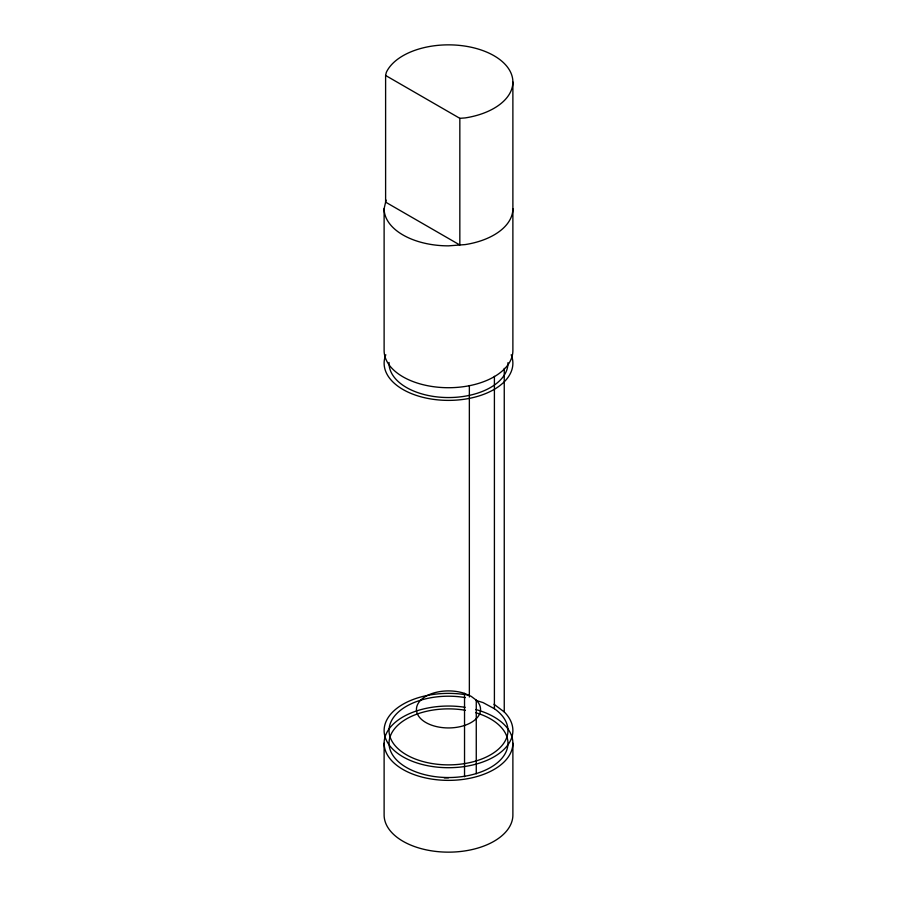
<?xml version="1.0" encoding="UTF-8"?>
<svg xmlns="http://www.w3.org/2000/svg" width="897" height="897" viewBox="0 0 897 897"><rect width="100%" height="100%" fill="white"/><g stroke="black" fill="none" stroke-linecap="round" stroke-linejoin="round"><path stroke-width="1.35" d="M385.609 75.471L386.315 72.399A64.382 37.169 0 0 1 494.023 55.737A64.382 37.169 0 0 1 465.162 117.922L459.836 118.326L385.609 75.471L385.609 202.139L459.836 244.993L459.836 118.326M512.882 82.019L512.882 350.548A64.382 37.169 0 0 1 448.5 387.717A64.382 37.169 0 0 1 384.118 350.548L384.118 208.687L386.08 200.087M475.589 700.299L483.057 702.598L494.404 708.72A59.471 34.333 0 0 1 469.647 762.629A59.471 34.333 0 0 1 389.074 731.851A59.471 34.333 0 0 1 465.352 697.608M476.262 700.176A32.057 18.512 0 0 1 454.073 727.658A32.057 18.512 0 0 1 416.926 706.208A32.057 18.512 0 0 1 464.534 693.392L471.172 696.341L476.262 700.176L476.262 773.786M494.023 704.257L504.249 711.949A64.382 37.169 0 0 1 465.162 766.442A64.382 37.169 0 0 1 384.118 730.539A64.382 37.169 0 0 1 465.162 694.637M512.882 743.209L512.882 814.981A64.382 37.169 0 0 1 448.5 852.15A64.382 37.169 0 0 1 384.118 814.981L384.118 743.209M504.249 368.375L504.249 711.949M494.404 376.303L494.404 708.72M469.355 385.531L469.355 696.991M464.534 693.392L464.534 776.735M444.307 777.89A64.382 37.169 0 0 1 448.5 777.811M475.724 709.527A64.382 37.169 0 0 1 488.428 772.362A64.382 37.169 0 0 1 385.452 750.722A64.382 37.169 0 0 1 465.162 707.307M475.814 712.711A59.471 34.333 0 0 1 483.685 770.882A59.471 34.333 0 0 1 389.926 749.118A59.471 34.333 0 0 1 465.352 710.278M466.507 694.85A64.382 37.169 0 0 1 469.176 695.343M511.189 354.764A64.382 37.169 0 0 1 448.5 400.387A64.382 37.169 0 0 1 385.811 354.764M507.96 362.68A59.471 34.333 0 0 1 448.309 397.55A59.471 34.333 0 0 1 389.051 362.455M512.882 208.687A64.382 37.169 0 0 1 465.162 244.589L448.5 245.856A64.382 37.169 0 0 1 384.118 208.687"/></g></svg>
